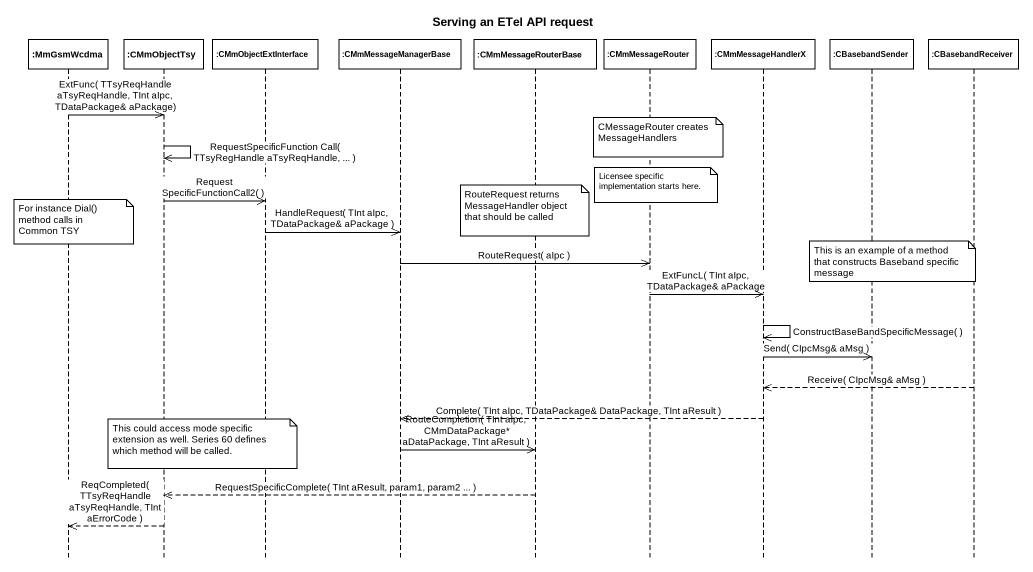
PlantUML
@startuml
title Serving an ETel API request
hide footbox
participant ":MmGsmWcdma" as MmGsmWcdma
participant ":CMmObjectTsy" as CMmObjectTsy
participant ":CMmObjectExtInterface" as CMmObjectExtInterface
participant ":CMmMessageManagerBase" as CMmMessageManagerBase
participant ":CMmMessageRouterBase" as CMmMessageRouterBase
participant ":CMmMessageRouter" as CMmMessageRouter
participant ":CMmMessageHandlerX" as CMmMessageHandlerX
participant ":CBasebandSender" as CBasebandSender
participant ":CBasebandReceiver" as CBasebandReceiver

MmGsmWcdma ->> CMmObjectTsy : ExtFunc( TTsyReqHandle aTsyReqHandle, TInt aIpc, TDataPackage& aPackage)
note over CMmMessageRouter : CMessageRouter creates MessageHandlers
CMmObjectTsy ->> CMmObjectTsy : RequestSpecificFunction Call( TTsyRegHandle aTsyReqHandle, ... )
note over CMmMessageRouter : Licensee specific implementation starts here.
CMmObjectTsy ->> CMmObjectExtInterface : Request SpecificFunctionCall2( )
note over CMmMessageRouterBase : RouteRequest returns MessageHandler object that should be called
note over MmGsmWcdma : For instance Dial() method calls in Common TSY
CMmObjectExtInterface ->> CMmMessageManagerBase : HandleRequest( TInt aIpc, TDataPackage& aPackage )
note over CBasebandSender : This is an example of a method that constructs Baseband specific message
CMmMessageManagerBase ->> CMmMessageRouter : RouteRequest( aIpc )
CMmMessageRouter ->> CMmMessageHandlerX : ExtFuncL( TInt aIpc, TDataPackage& aPackage
CMmMessageHandlerX ->> CMmMessageHandlerX : ConstructBaseBandSpecificMessage( )
CMmMessageHandlerX ->> CBasebandSender : Send( CIpcMsg& aMsg )
CBasebandReceiver -->> CMmMessageHandlerX : Receive( CIpcMsg& aMsg )
CMmMessageHandlerX -->> CMmMessageManagerBase : Complete( TInt aIpc, TDataPackage& DataPackage, TInt aResult )
note over CMmObjectTsy : This could access mode specific extension as well. Series 60 defines which method will be called.
CMmMessageManagerBase ->> CMmMessageRouterBase : RouteCompletion( TInt aIpc, CMmDataPackage* aDataPackage, TInt aResult )
CMmMessageRouterBase -->> CMmObjectTsy : RequestSpecificComplete( TInt aResult, param1, param2 ... )
CMmObjectTsy -->> MmGsmWcdma : ReqCompleted( TTsyReqHandle aTsyReqHandle, TInt aErrorCode )
@enduml
